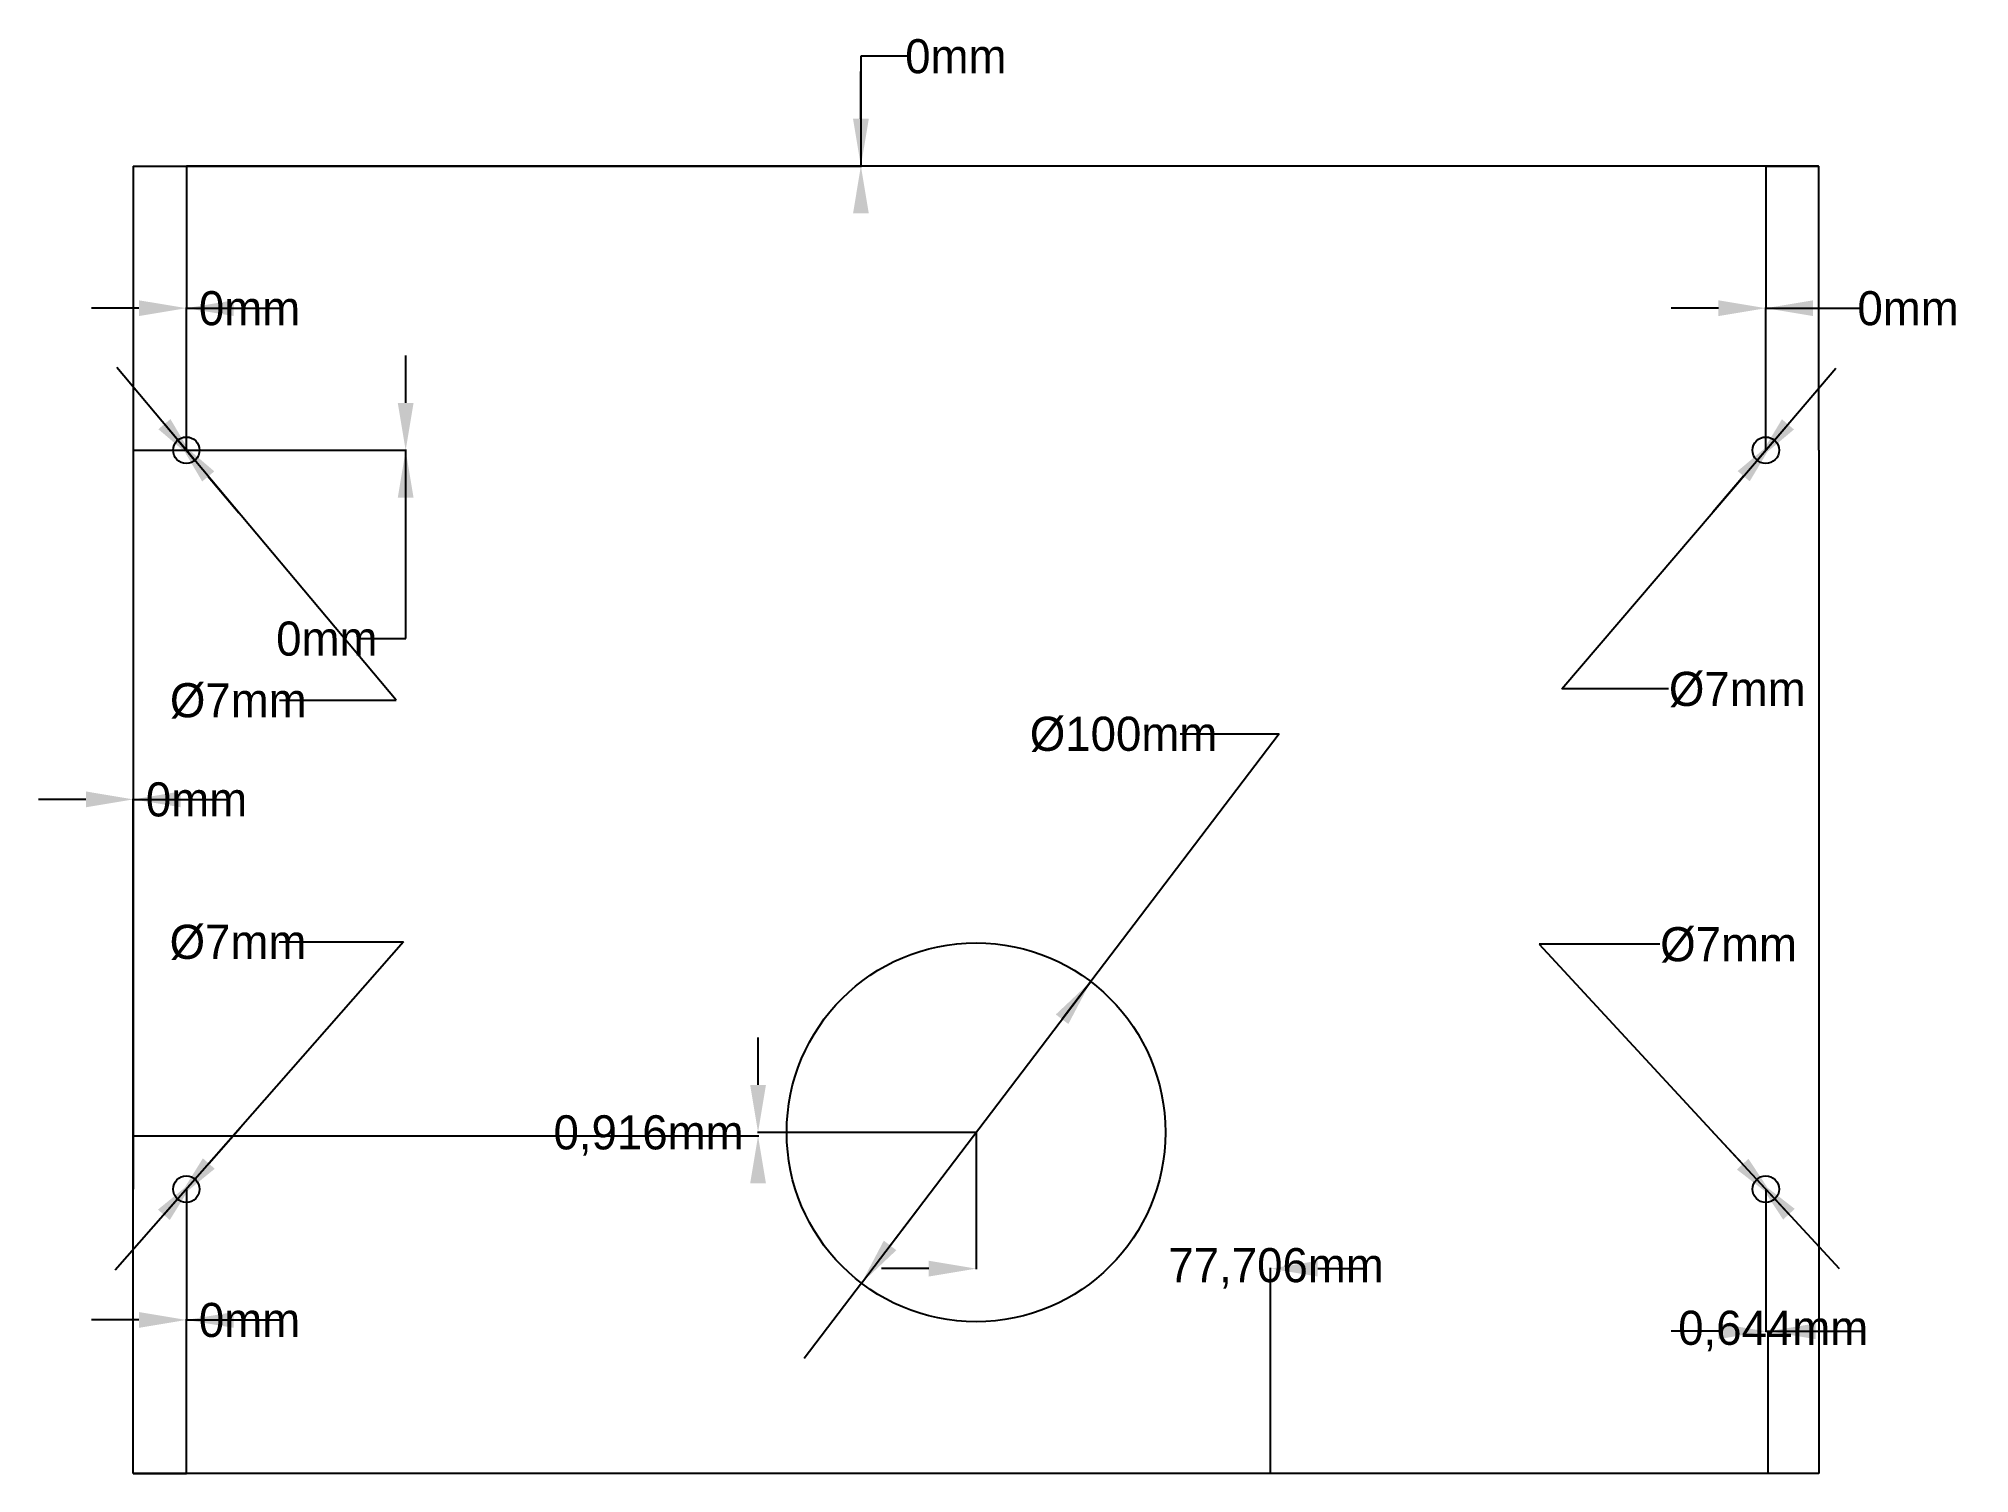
# Model space of a CAD drawing. Extents: x -25 to 485, y 0 to 379.
import ezdxf

# ---------------------------------------------------------------- set-up
doc = ezdxf.new("R2010")
doc.units = 0
doc.layers.get('0').update_dxf_attribs({"linetype": 'CONTINUOUS'})
doc.layers.get('DEFPOINTS').update_dxf_attribs({"linetype": 'CONTINUOUS'})
doc.styles.add('SPACECLAIM_ASME_CB', font='SpaceClaim ASME.ttf')
doc.dimstyles.new('SPACECLAIM_ASME_CB', dxfattribs={"dimtxt": 0.18, "dimasz": 0.18, "dimexe": 0.18, "dimexo": 0.0625, "dimgap": 0.09, "dimtad": 0, "dimtih": 1, "dimtoh": 1, "dimzin": 0, "dimcen": 0.09, "dimazin": 3, "dimtfac": 1, "dimtofl": 0, "dimtmove": 0, "dimatfit": 3})

# ---------------------------------------------------------------- blocks, each defined once
blk = doc.blocks.new('*D1')
at = {"color": 7}
for p, q in [((0, 344.94), (0, 177.69)), ((-12.5, 177.87), (-25, 177.87)), ((0, 0.06), (0, 178.05)), ((0, 177.87), (25, 177.87)), ((12.5, 177.87), (25, 177.87))]:
    blk.add_line(p, q, dxfattribs=at)
for points in [[(-12.5, 175.79), (-12.5, 179.96), (0, 177.87)], [(12.5, 179.96), (12.5, 175.79), (0, 177.87)]]:
    blk.add_solid(points, dxfattribs=at)
at = {"layer": 'DEFPOINTS', "color": 0}
for p in [(0, 345), (0, 177.87), (0, 0)]:
    blk.add_point(p, dxfattribs=at)
at = {"color": 7, "linetype": 'CONTINUOUS', "style": 'SPACECLAIM_ASME_CB'}
blk.add_text('0mm', height=9, dxfattribs=at).set_placement((3.31, 173.37))
blk = doc.blocks.new('*D2')
at = {"color": 7}
for p, q in [((204.59, 374), (192.09, 374)), ((192.09, 374), (192.09, 345)), ((192.09, 357.5), (192.09, 370)), ((0.06, 345), (192.27, 345)), ((444.94, 345), (191.91, 345))]:
    blk.add_line(p, q, dxfattribs=at)
for points in [[(190.01, 357.5), (194.18, 357.5), (192.09, 345)], [(194.18, 332.5), (190.01, 332.5), (192.09, 345)]]:
    blk.add_solid(points, dxfattribs=at)
at = {"layer": 'DEFPOINTS', "color": 0}
for p in [(0, 345), (192.09, 345), (445, 345)]:
    blk.add_point(p, dxfattribs=at)
at = {"color": 7, "linetype": 'CONTINUOUS', "style": 'SPACECLAIM_ASME_CB'}
blk.add_text('0mm', height=9, dxfattribs=at).set_placement((203.78, 369.5))
blk = doc.blocks.new('*D3')
at = {"color": 7}
for p, q in [((222.5, 89.94), (222.5, 53.85)), ((210, 54.03), (197.5, 54.03)), ((300.21, 0.06), (300.21, 54.21)), ((312.71, 54.03), (325.21, 54.03))]:
    blk.add_line(p, q, dxfattribs=at)
for points in [[(210, 51.95), (210, 56.11), (222.5, 54.03)], [(312.71, 56.11), (312.71, 51.95), (300.21, 54.03)]]:
    blk.add_solid(points, dxfattribs=at)
at = {"layer": 'DEFPOINTS', "color": 0}
for p in [(222.5, 90), (300.21, 54.03), (300.21, 0)]:
    blk.add_point(p, dxfattribs=at)
at = {"color": 7, "linetype": 'CONTINUOUS', "style": 'SPACECLAIM_ASME_CB'}
blk.add_text('77,706mm', height=9, dxfattribs=at).set_placement((273.28, 50.45))
blk = doc.blocks.new('*D4')
at = {"color": 7}
for p, q in [((302.51, 195.17), (245.21, 119.84)), ((276.38, 195.17), (302.51, 195.17)), ((192.23, 50.21), (252.77, 129.79)), ((199.79, 60.16), (207.36, 70.1)), ((192.23, 50.21), (177.09, 30.31))]:
    blk.add_line(p, q, dxfattribs=at)
for points in [[(246.86, 118.58), (243.55, 121.11), (252.77, 129.79)], [(198.14, 61.42), (201.45, 58.89), (192.23, 50.21)]]:
    blk.add_solid(points, dxfattribs=at)
at = {"layer": 'DEFPOINTS', "color": 0}
for p in [(252.77, 129.79), (192.23, 50.21)]:
    blk.add_point(p, dxfattribs=at)
at = {"color": 7, "linetype": 'CONTINUOUS', "style": 'SPACECLAIM_ASME_CB'}
blk.add_text('Ø100mm', height=9, dxfattribs=at).set_placement((236.69, 190.68))
blk = doc.blocks.new('*D5')
at = {"color": 7}
for p, q in [((14, 344.94), (14, 307.32)), ((1.5, 307.5), (-11, 307.5)), ((14, 270.06), (14, 307.68)), ((14, 307.5), (39, 307.5)), ((26.5, 307.5), (39, 307.5))]:
    blk.add_line(p, q, dxfattribs=at)
for points in [[(1.5, 305.42), (1.5, 309.58), (14, 307.5)], [(26.5, 309.58), (26.5, 305.42), (14, 307.5)]]:
    blk.add_solid(points, dxfattribs=at)
at = {"layer": 'DEFPOINTS', "color": 0}
for p in [(14, 345), (14, 307.5), (14, 270)]:
    blk.add_point(p, dxfattribs=at)
at = {"color": 7, "linetype": 'CONTINUOUS', "style": 'SPACECLAIM_ASME_CB'}
blk.add_text('0mm', height=9, dxfattribs=at).set_placement((17.31, 303))
blk = doc.blocks.new('*D6')
at = {"color": 7}
for p, q in [((11.75, 272.68), (-4.32, 291.83)), ((69.36, 204.02), (8.21, 276.89)), ((11.75, 272.68), (16.25, 267.32)), ((19.79, 263.11), (27.82, 253.53)), ((38.56, 204.02), (69.36, 204.02))]:
    blk.add_line(p, q, dxfattribs=at)
for points in [[(6.62, 275.56), (9.81, 278.23), (16.25, 267.32)], [(21.38, 264.44), (18.19, 261.77), (11.75, 272.68)]]:
    blk.add_solid(points, dxfattribs=at)
at = {"layer": 'DEFPOINTS', "color": 0}
for p in [(11.75, 272.68), (16.25, 267.32)]:
    blk.add_point(p, dxfattribs=at)
at = {"color": 7, "linetype": 'CONTINUOUS', "style": 'SPACECLAIM_ASME_CB'}
blk.add_text('Ø7mm', height=9, dxfattribs=at).set_placement((9.67, 199.54))
blk = doc.blocks.new('*D7')
at = {"color": 7}
for p, q in [((431, 344.94), (431, 307.32)), ((418.5, 307.5), (406, 307.5)), ((431, 270.06), (431, 307.68)), ((431, 307.5), (456, 307.5)), ((443.5, 307.5), (456, 307.5))]:
    blk.add_line(p, q, dxfattribs=at)
for points in [[(418.5, 305.42), (418.5, 309.58), (431, 307.5)], [(443.5, 309.58), (443.5, 305.42), (431, 307.5)]]:
    blk.add_solid(points, dxfattribs=at)
at = {"layer": 'DEFPOINTS', "color": 0}
for p in [(431, 345), (431, 307.5), (431, 270)]:
    blk.add_point(p, dxfattribs=at)
at = {"color": 7, "linetype": 'CONTINUOUS', "style": 'SPACECLAIM_ASME_CB'}
blk.add_text('0mm', height=9, dxfattribs=at).set_placement((455.19, 303))
blk = doc.blocks.new('*D8')
at = {"color": 7}
for p, q in [((431, 74.94), (431, 37.32)), ((418.5, 37.5), (406, 37.5)), ((431, 37.5), (451.16, 37.5)), ((431.64, 0.06), (431.64, 37.68)), ((444.14, 37.5), (456.64, 37.5))]:
    blk.add_line(p, q, dxfattribs=at)
for points in [[(418.5, 35.42), (418.5, 39.58), (431, 37.5)], [(444.14, 39.58), (444.14, 35.42), (431.64, 37.5)]]:
    blk.add_solid(points, dxfattribs=at)
at = {"layer": 'DEFPOINTS', "color": 0}
for p in [(431, 75), (431, 37.5), (431.64, 0)]:
    blk.add_point(p, dxfattribs=at)
at = {"color": 7, "linetype": 'CONTINUOUS', "style": 'SPACECLAIM_ASME_CB'}
blk.add_text('0,644mm', height=9, dxfattribs=at).set_placement((407.87, 33.92))
blk = doc.blocks.new('*D9')
at = {"color": 7}
for p, q in [((14, 74.94), (14, 40.31)), ((1.5, 40.49), (-11, 40.49)), ((14, 0.06), (14, 40.67)), ((14, 40.49), (39, 40.49)), ((26.5, 40.49), (39, 40.49))]:
    blk.add_line(p, q, dxfattribs=at)
for points in [[(1.5, 38.4), (1.5, 42.57), (14, 40.49)], [(26.5, 42.57), (26.5, 38.4), (14, 40.49)]]:
    blk.add_solid(points, dxfattribs=at)
at = {"layer": 'DEFPOINTS', "color": 0}
for p in [(14, 75), (14, 40.49), (14, 0)]:
    blk.add_point(p, dxfattribs=at)
at = {"color": 7, "linetype": 'CONTINUOUS', "style": 'SPACECLAIM_ASME_CB'}
blk.add_text('0mm', height=9, dxfattribs=at).set_placement((17.31, 35.99))
blk = doc.blocks.new('*D10')
at = {"color": 7}
for p, q in [((433.27, 272.66), (449.52, 291.66)), ((377.15, 207.01), (436.85, 276.84)), ((433.27, 272.66), (428.73, 267.34)), ((425.15, 263.16), (417.03, 253.66)), ((405.33, 207.01), (377.15, 207.01))]:
    blk.add_line(p, q, dxfattribs=at)
for points in [[(435.26, 278.19), (438.43, 275.49), (428.73, 267.34)], [(426.74, 261.81), (423.57, 264.51), (433.27, 272.66)]]:
    blk.add_solid(points, dxfattribs=at)
at = {"layer": 'DEFPOINTS', "color": 0}
for p in [(433.27, 272.66), (428.73, 267.34)]:
    blk.add_point(p, dxfattribs=at)
at = {"color": 7, "linetype": 'CONTINUOUS', "style": 'SPACECLAIM_ASME_CB'}
blk.add_text('Ø7mm', height=9, dxfattribs=at).set_placement((405.42, 202.53))
blk = doc.blocks.new('*D11')
at = {"color": 7}
for p, q in [((403.03, 139.63), (371.18, 139.63)), ((371.18, 139.63), (437.11, 68.39)), ((424.89, 81.61), (416.4, 90.78)), ((433.38, 72.43), (428.62, 77.57)), ((433.38, 72.43), (450.36, 54.08))]:
    blk.add_line(p, q, dxfattribs=at)
for points in [[(423.36, 80.19), (426.42, 83.02), (433.38, 72.43)], [(438.64, 69.81), (435.58, 66.98), (428.62, 77.57)]]:
    blk.add_solid(points, dxfattribs=at)
at = {"layer": 'DEFPOINTS', "color": 0}
for p in [(428.62, 77.57), (433.38, 72.43)]:
    blk.add_point(p, dxfattribs=at)
at = {"color": 7, "linetype": 'CONTINUOUS', "style": 'SPACECLAIM_ASME_CB'}
blk.add_text('Ø7mm', height=9, dxfattribs=at).set_placement((403.12, 135.15))
blk = doc.blocks.new('*D12')
at = {"color": 7}
for p, q in [((71.33, 140.26), (8.06, 68.24)), ((38.48, 140.26), (71.33, 140.26)), ((19.94, 81.76), (28.19, 91.15)), ((11.69, 72.37), (16.31, 77.63)), ((11.69, 72.37), (-4.81, 53.59))]:
    blk.add_line(p, q, dxfattribs=at)
for points in [[(18.37, 83.14), (21.5, 80.39), (11.69, 72.37)], [(9.63, 66.86), (6.5, 69.61), (16.31, 77.63)]]:
    blk.add_solid(points, dxfattribs=at)
at = {"layer": 'DEFPOINTS', "color": 0}
for p in [(16.31, 77.63), (11.69, 72.37)]:
    blk.add_point(p, dxfattribs=at)
at = {"color": 7, "linetype": 'CONTINUOUS', "style": 'SPACECLAIM_ASME_CB'}
blk.add_text('Ø7mm', height=9, dxfattribs=at).set_placement((9.59, 135.78))
blk = doc.blocks.new('*D13')
at = {"color": 7}
for p, q in [((71.91, 282.5), (71.91, 295)), ((0.06, 270), (72.09, 270)), ((14.06, 270), (72.09, 270)), ((71.91, 220.31), (71.91, 270)), ((59.41, 220.31), (71.91, 220.31))]:
    blk.add_line(p, q, dxfattribs=at)
for points in [[(69.82, 282.5), (73.99, 282.5), (71.91, 270)], [(73.99, 257.5), (69.82, 257.5), (71.91, 270)]]:
    blk.add_solid(points, dxfattribs=at)
at = {"layer": 'DEFPOINTS', "color": 0}
for p in [(0, 270), (14, 270), (71.91, 270)]:
    blk.add_point(p, dxfattribs=at)
at = {"color": 7, "linetype": 'CONTINUOUS', "style": 'SPACECLAIM_ASME_CB'}
blk.add_text('0mm', height=9, dxfattribs=at).set_placement((37.72, 215.81))
blk = doc.blocks.new('*D14')
at = {"color": 7}
for p, q in [((164.94, 102.5), (164.94, 115)), ((0.06, 89.08), (165.12, 89.08)), ((152.44, 89.08), (164.94, 89.08)), ((222.44, 90), (164.76, 90)), ((164.94, 89.08), (164.94, 89.08))]:
    blk.add_line(p, q, dxfattribs=at)
for points in [[(162.86, 102.5), (167.02, 102.5), (164.94, 90)], [(167.02, 76.58), (162.86, 76.58), (164.94, 89.08)]]:
    blk.add_solid(points, dxfattribs=at)
at = {"layer": 'DEFPOINTS', "color": 0}
for p in [(0, 89.08), (164.94, 89.08), (222.5, 90)]:
    blk.add_point(p, dxfattribs=at)
at = {"color": 7, "linetype": 'CONTINUOUS', "style": 'SPACECLAIM_ASME_CB'}
blk.add_text('0,916mm', height=9, dxfattribs=at).set_placement((110.95, 85.5))

msp = doc.modelspace()

# ---------------------------------------------------------------- linework, layer by layer
for p, q in [((0, 345), (0, 270)), ((0, 345), (14, 345)), ((431, 345), (14, 345)), ((431, 345), (445, 345)), ((445, 270), (445, 345)), ((0, 270), (0, 75)), ((445, 270), (445, 75)), ((0, 0), (0, 75)), ((445, 75), (445, 0)), ((0, 0), (14, 0)), ((445, 0), (0, 0))]:
    msp.add_line(p, q)
for centre, radius in [((14, 270), 3.5), ((431, 270), 3.5), ((222.5, 90), 50), ((14, 75), 3.5), ((431, 75), 3.5)]:
    msp.add_circle(centre, radius)

# ---------------------------------------------------------------- dimensions: what is measured, and where the dimension line sits
at = {"color": 7}
for base, p1, p2, angle, picture, middle in [((192.0941772967, 345), (0, 345), (445, 345), 90, '*D2', (215.0341772967, 374.0038596101)), ((14, 307.5), (14, 270), (14, 345), 180, '*D5', (28.56, 307.5)), ((71.9062769616, 270), (0, 270), (14, 270), 90, '*D13', (48.9662769616, 220.3092139897)), ((164.9388, 89.08351), (222.5, 90), (0, 89.08351), 270, '*D14', (132.0988, 89.08351)), ((431, 37.5), (431.6444, 0), (431, 75), 180, '*D8', (429.9209, 37.5))]:
    dim = msp.add_linear_dim(base=base, p1=p1, p2=p2, angle=angle, text='{\\fSpaceClaim ASME CB|b0|i0;<>}', dimstyle='SPACECLAIM_ASME_CB', override={"dimtxt": 9, "dimasz": 12.5, "dimtad": 0, "dimtih": 1, "dimtoh": 1, "dimdec": 3, "dimlfac": 1, "dimzin": 8, "dimdsep": 44, "dimlunit": 2, "dimpost": 'mm', "dimsah": 1, "dimclrd": 7, "dimclre": 7, "dimclrt": 7, "dimadec": 1, "dimtdec": 3, "dimtix": 1, "dimtzin": 8}, dxfattribs=at)
    dim.commit()
    dim.dimension.update_dxf_attribs({"geometry": picture, "text_midpoint": middle, "dimtype": 160})
for base, p1, p2, picture, middle in [((0, 177.8737129015), (0, 345), (0, 0), '*D1', (14.56, 177.8737129015)), ((431, 307.5), (431, 345), (431, 270), '*D7', (466.44, 307.5)), ((300.206, 54.03), (222.5, 90), (300.206, 0), '*D3', (298.4825, 54.03)), ((14, 40.4875275388), (14, 75), (14, 0), '*D9', (28.56, 40.4875275388))]:
    dim = msp.add_linear_dim(base=base, p1=p1, p2=p2, text='{\\fSpaceClaim ASME CB|b0|i0;<>}', dimstyle='SPACECLAIM_ASME_CB', override={"dimtxt": 9, "dimasz": 12.5, "dimtad": 0, "dimtih": 1, "dimtoh": 1, "dimdec": 3, "dimlfac": 1, "dimzin": 8, "dimdsep": 44, "dimlunit": 2, "dimpost": 'mm', "dimsah": 1, "dimclrd": 7, "dimclre": 7, "dimclrt": 7, "dimadec": 1, "dimtdec": 3, "dimtix": 1, "dimtzin": 8}, dxfattribs=at)
    dim.commit()
    dim.dimension.update_dxf_attribs({"geometry": picture, "text_midpoint": middle, "dimtype": 160})
for p1, p2, picture, middle in [((11.7503, 272.6812), (16.2497, 267.3188), '*D6', (24.0655, 204.0224)), ((433.2744, 272.6603), (428.7256, 267.3397), '*D10', (419.822, 207.0137)), ((192.2262, 50.2068), (252.7738, 129.7932), '*D4', (256.4926, 195.1746)), ((11.6901, 72.3705), (16.3099, 77.6295), '*D12', (23.9888, 140.2608)), ((433.3774, 72.4313), (428.6226, 77.5687), '*D11', (417.5188, 139.6318))]:
    dim = msp.add_diameter_dim_2p(p1=p1, p2=p2, text='{\\fSpaceClaim ASME CB|b0|i0;<>}', dimstyle='SPACECLAIM_ASME_CB', override={"dimtxt": 9, "dimasz": 12.5, "dimtad": 0, "dimtih": 1, "dimtoh": 1, "dimdec": 3, "dimlfac": 1, "dimzin": 8, "dimdsep": 44, "dimlunit": 2, "dimpost": 'mm', "dimsah": 1, "dimcen": 0, "dimclrd": 7, "dimclre": 7, "dimclrt": 7, "dimadec": 1, "dimtdec": 3, "dimtix": 1, "dimtofl": 1, "dimtzin": 8}, dxfattribs=at)
    dim.commit()
    dim.dimension.update_dxf_attribs({"geometry": picture, "text_midpoint": middle, "dimtype": 163})

doc.saveas('drawing.dxf')
